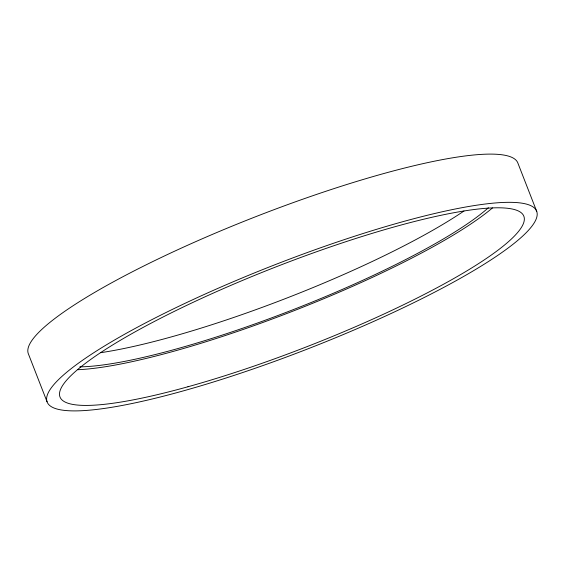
<?xml version="1.0" encoding="UTF-8"?>
<svg xmlns="http://www.w3.org/2000/svg" width="565" height="565" viewBox="0 0 565 565"><rect width="100%" height="100%" fill="white"/><g stroke="black" fill="none" stroke-linecap="round" stroke-linejoin="round"><path stroke-width="0.85" d="M536.75 211.487A262.683 45.165 -21.3 0 0 156.745 317.156A262.683 45.165 -21.3 0 0 182.205 391.192A262.683 45.165 -21.3 0 0 536.75 211.487L517.95 163.264A262.683 45.165 -21.3 0 0 258.403 215.646A262.683 45.165 -21.3 0 0 28.25 353.513L47.05 401.736M463.95 211.02A243.925 41.937 -21.3 0 1 100.591 352.694M488.379 207.772A241.417 41.506 -21.3 0 1 292.515 309.917A241.417 41.506 -21.3 0 1 79.813 366.855M492.447 207.948A248.925 42.799 -21.3 0 1 293.913 310.757A248.925 42.799 -21.3 0 1 77.843 369.715M187.947 386.757A248.925 42.799 -21.3 0 0 523.925 216.466A248.925 42.799 -21.3 0 0 163.829 316.605A248.925 42.799 -21.3 0 0 187.947 386.757"/></g></svg>
